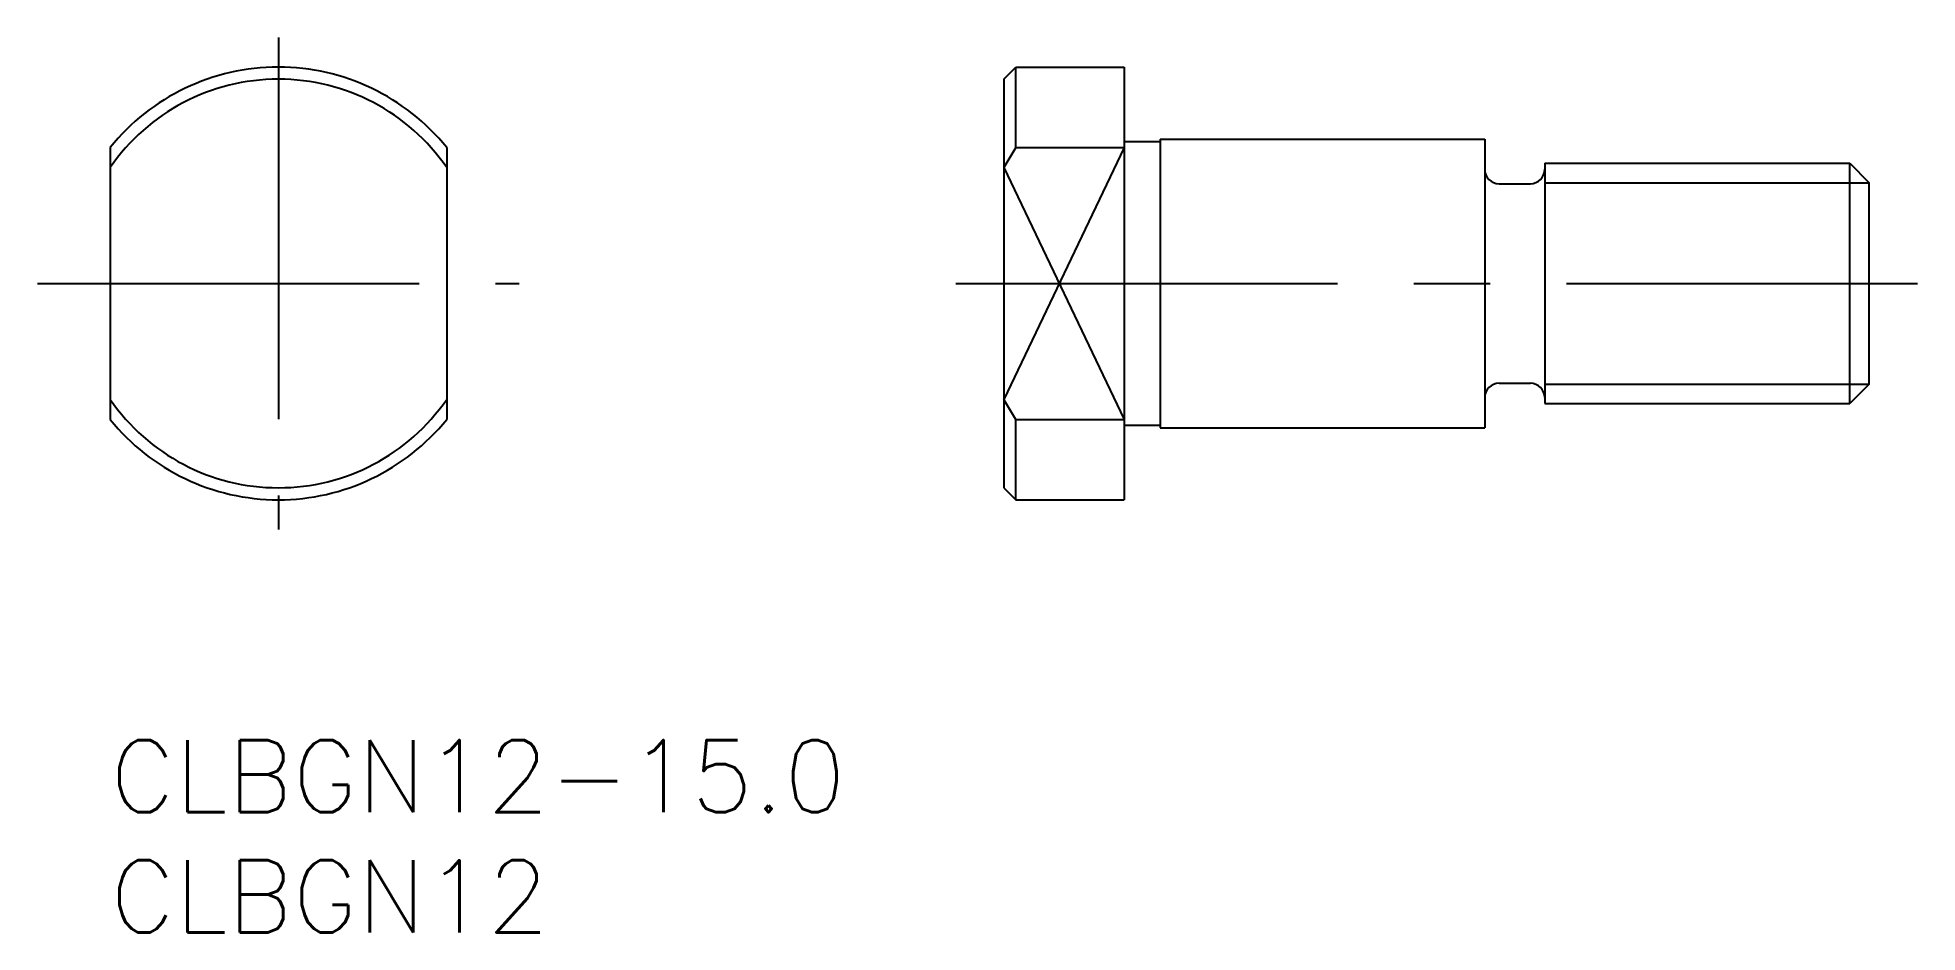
# Model space of a CAD drawing. Extents: x -3 to 75.2, y -8 to 29.2.
import ezdxf

# ---------------------------------------------------------------- set-up
doc = ezdxf.new("R2010")
doc.units = 0
doc.header["$LTSCALE"] = 0.5
doc.linetypes.add('CENTER', pattern=[50.8, 31.75, -6.35, 6.35, -6.35])
for name, color, linetype in [('MSM_CENTER', 1, 'CENTER'), ('MSM_CONTINUOUS', 7, 'CONTINUOUS'), ('MSM_NARROW', 5, 'CONTINUOUS'), ('MSM_PART_NUMBER', 7, 'CONTINUOUS')]:
    doc.layers.add(name, color=color, linetype=linetype)
doc.styles.get("Standard").update_dxf_attribs({"font": 'txt.shx', "height": 1.5, "bigfont": 'bigfont.shx'})

# ---------------------------------------------------------------- blocks, each defined once
blk = doc.blocks.new('*U9')
at = {"layer": 'MSM_PART_NUMBER'}
blk.add_text('CLBGN12-15.0', height=3, dxfattribs=at).set_placement((0, -3))
blk = doc.blocks.new('*U10')
at = {"layer": 'MSM_PART_NUMBER'}
blk.add_text('CLBGN12', height=3, dxfattribs=at).set_placement((0, -8))

msp = doc.modelspace()

# ---------------------------------------------------------------- linework, layer by layer
at = {"layer": 'MSM_CENTER'}
for p, q in [((7, 29.23), (7, 8.77)), ((-3.016, 19), (17.016, 19)), ((35.177, 19), (75.177, 19))]:
    msp.add_line(p, q, dxfattribs=at)
at = {"layer": 'MSM_CONTINUOUS'}
for p, q in [((37.177, 27.5), (37.677, 28)), ((37.177, 27.5), (37.177, 10.5)), ((37.677, 28), (42.177, 28)), ((37.677, 24.657), (37.677, 28)), ((42.177, 28), (42.177, 10)), ((0, 24.657), (0, 13.343)), ((14, 24.657), (14, 13.343)), ((37.677, 24.657), (37.177, 23.822)), ((37.677, 24.657), (42.177, 24.657)), ((42.177, 24.9), (43.677, 24.9)), ((43.677, 25), (57.177, 25)), ((43.677, 25), (43.677, 13)), ((47.052, 25), (47.052, 25)), ((50.427, 25), (50.427, 25)), ((57.177, 25), (57.177, 13)), ((59.677, 24), (59.677, 14)), ((59.677, 24), (72.365, 24)), ((72.365, 14), (72.365, 24)), ((72.365, 24), (73.177, 23.188)), ((57.777, 23.15), (59.077, 23.15)), ((73.177, 14.812), (73.177, 23.188)), ((37.677, 13.343), (37.177, 14.178)), ((57.777, 14.85), (59.077, 14.85)), ((73.177, 14.812), (72.365, 14)), ((37.677, 13.343), (42.177, 13.343)), ((37.677, 10), (37.677, 13.343)), ((59.677, 14), (72.365, 14)), ((42.177, 13.1), (43.677, 13.1)), ((43.677, 13), (57.177, 13)), ((37.177, 10.5), (37.677, 10)), ((37.677, 10), (42.177, 10))]:
    msp.add_line(p, q, dxfattribs=at)
for centre, radius, start, end in [((7, 19), 9, 38.94244, 141.05756), ((7, 19), 8.5, 34.56032, 145.43968), ((57.777, 23.75), 0.6, 180, 270), ((59.077, 23.75), 0.6, 270, 0), ((7, 19), 8.5, 214.56032, 325.43968), ((57.777, 14.25), 0.6, 90, 180), ((59.077, 14.25), 0.6, 360, 90), ((7, 19), 9, 218.94244, 321.05756)]:
    msp.add_arc(centre, radius, start, end, dxfattribs=at)
at = {"layer": 'MSM_NARROW'}
for p, q in [((42.177, 24.657), (37.177, 14.178)), ((37.177, 23.822), (42.177, 13.343)), ((59.677, 23.188), (73.177, 23.188)), ((59.677, 14.812), (73.177, 14.812))]:
    msp.add_line(p, q, dxfattribs=at)

# ---------------------------------------------------------------- block references
at = {"layer": 'MSM_CONTINUOUS'}
for name in ['*U9', '*U10']:
    msp.add_blockref(name, (0, 0), dxfattribs=at)

doc.saveas('drawing.dxf')
